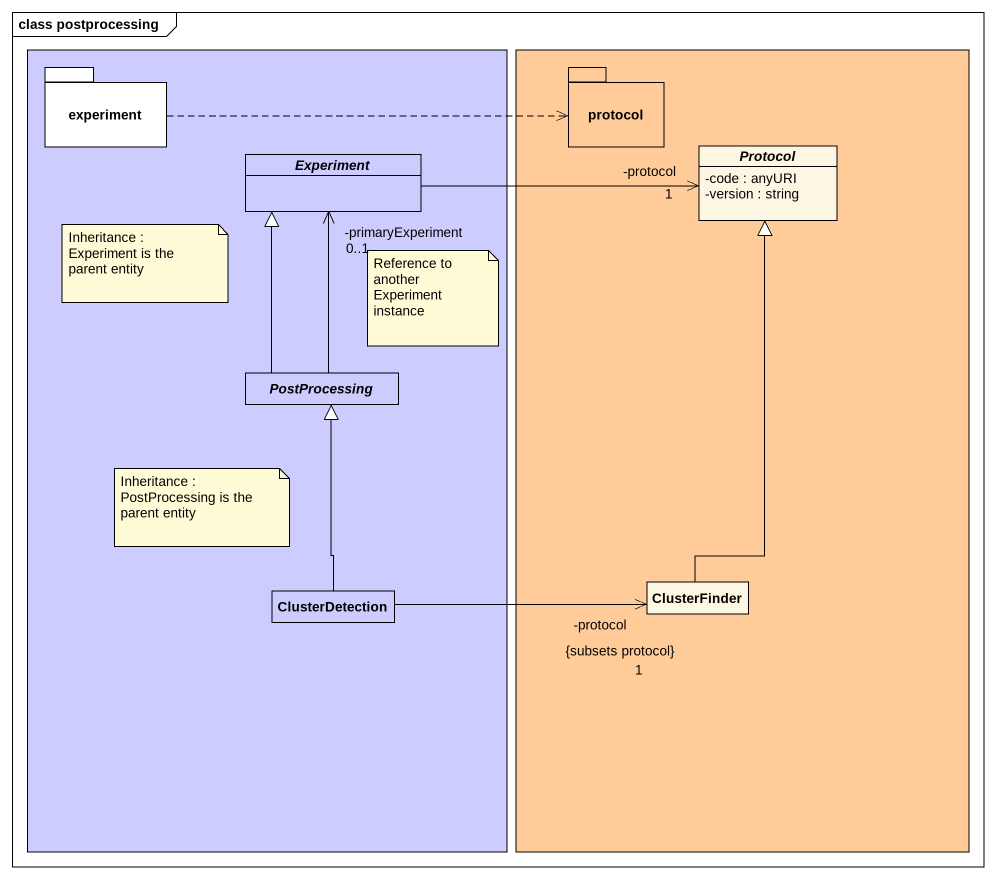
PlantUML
@startuml
mainframe class postprocessing
hide circle
hide empty members
skinparam classAttributeIconSize 0
rectangle " " as rectangle1 #CCCCFF {
  package experiment {
  }
  abstract class Experiment #CCCCFF
  abstract class PostProcessing #CCCCFF
  class ClusterDetection #CCCCFF
}
rectangle " " as rectangle2 #FFCC99 {
  package "protocol" as protocol_ #FFCC99 {
  }
  abstract class "Protocol" as Protocol_ {
    -code : anyURI
    -version : string
  }
  class ClusterFinder
}
experiment .right.> protocol_
Experiment -right-> "-protocol\n1" Protocol_
PostProcessing -up-|> Experiment
PostProcessing -up-> "-primaryExperiment\n0..1" Experiment
ClusterDetection -up-|> PostProcessing
ClusterDetection -right-> "-protocol\n1\n{subsets protocol}" ClusterFinder
ClusterFinder -up-|> Protocol_
note as N1
  Inheritance : Experiment is the parent entity
end note
note as N2
  Reference to another Experiment instance
end note
note as N3
  Inheritance :
  PostProcessing is the parent entity
end note
@enduml
